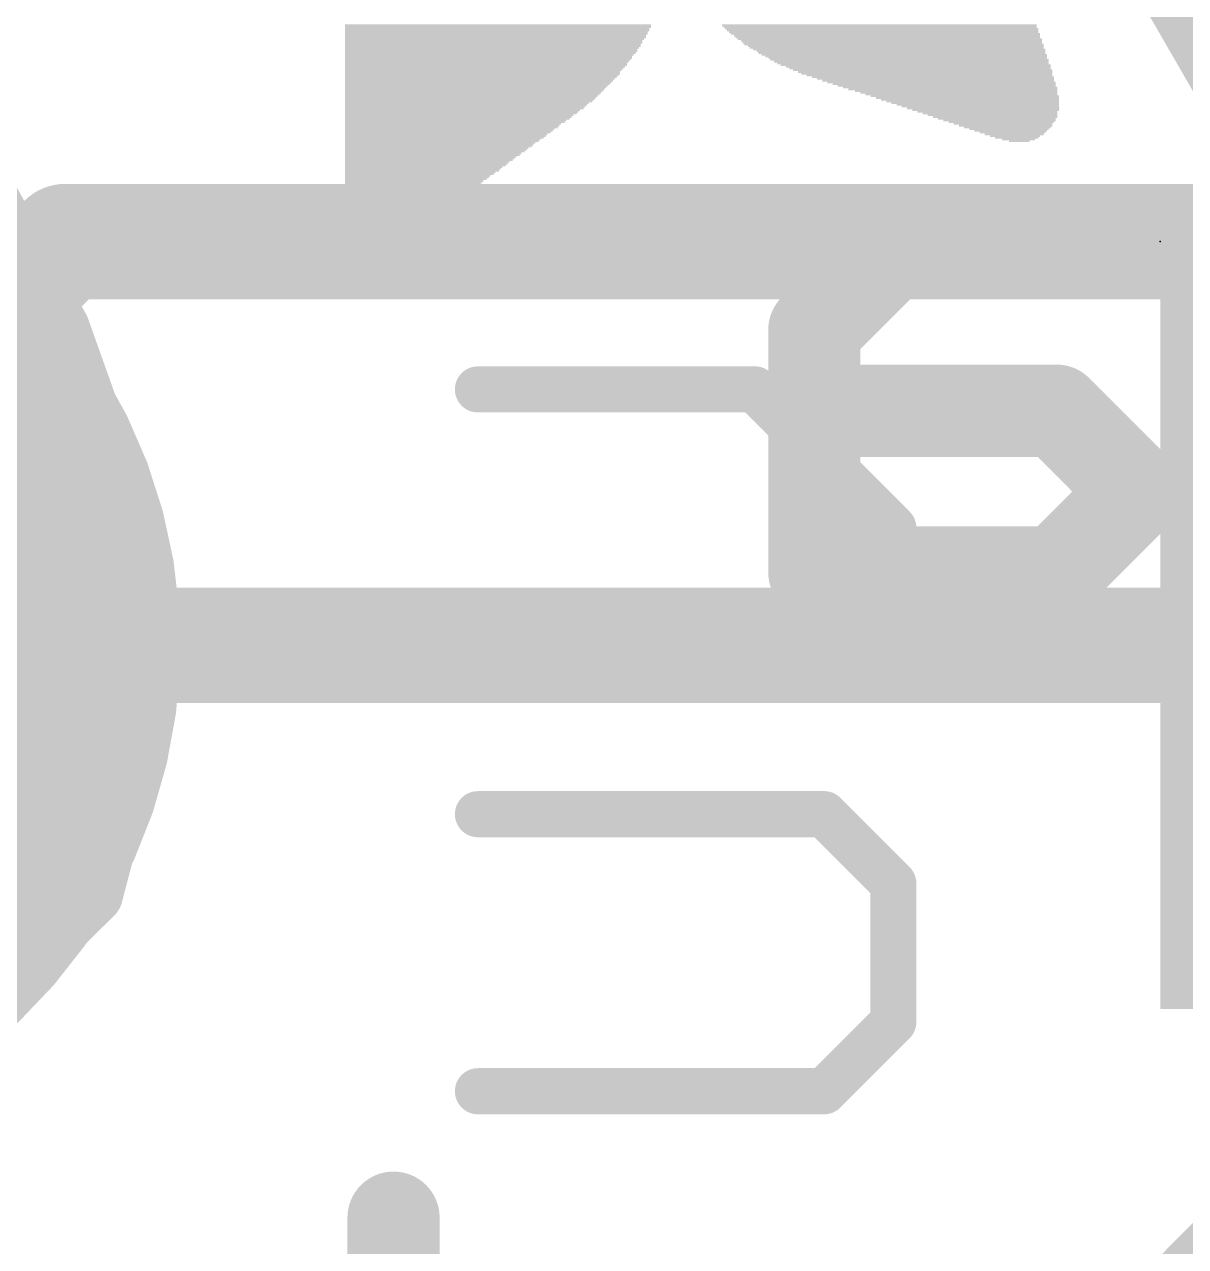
# Model space of a CAD drawing. Extents: x -7 to 7, y -7.1 to 7.
# Drawn here: x -4.154 to -1.595, y 1.597 to 4.288 of the extents above; entities that cross this region are included whole.
import ezdxf

# ---------------------------------------------------------------- set-up
doc = ezdxf.new("R2010")
doc.units = 0
for name, color, linetype in [('1', 12, 'CONTINUOUS'), ('16', 132, 'CONTINUOUS'), ('17', 110, 'CONTINUOUS'), ('20', 53, 'CONTINUOUS'), ('21', 40, 'CONTINUOUS'), ('22', 6, 'CONTINUOUS'), ('24', 53, 'CONTINUOUS'), ('29', 253, 'CONTINUOUS')]:
    doc.layers.add(name, color=color, linetype=linetype)

# ---------------------------------------------------------------- blocks, each defined once
blk = doc.blocks.new('RECT')
blk.add_solid([(-0.5, -0.5), (0.5, -0.5), (-0.5, 0.5), (0.5, 0.5)])
blk = doc.blocks.new('ROUNDP')
at = {"const_width": 0.5}
blk.add_lwpolyline([(0, -0.25, 1), (0, 0.25, 1), (0, -0.25)], format="xyb", dxfattribs=at)

msp = doc.modelspace()

# ---------------------------------------------------------------- linework, layer by layer
at = {"layer": '1'}
for points, const_width in [([(-4.0733, 3.6189), (-4.2539, 3.9497)], 0.127), ([(-5.8086, 3.81), (-4.1776, 3.81)], 0.127), ([(-5.8866, 3.683), (-4.1083, 3.683)], 0.127), ([(-3.9468, 3.2638), (-4.0733, 3.6189)], 0.127), ([(-5.9599, 3.556), (-4.0509, 3.556)], 0.127), ([(-6.0333, 3.429), (-4.0057, 3.429)], 0.127), ([(-6.1066, 3.302), (-3.9604, 3.302)], 0.127), ([(-3.916, 3.0399), (-3.9468, 3.2638)], 0.127), ([(-6.1696, 3.175), (-3.9346, 3.175)], 0.127), ([(-6.2261, 3.048), (-3.9172, 3.048)], 0.127), ([(-3.9148, 2.8139), (-3.916, 3.0399)], 0.127), ([(-4.953, 2.921), (-0.95, 2.921)], 0.254), ([(-6.2827, 2.921), (-3.9154, 2.921)], 0.127), ([(-6.3392, 2.794), (-3.9173, 2.794)], 0.127), ([(-3.9431, 2.5896), (-3.9148, 2.8139)], 0.127), ([(-6.3919, 2.667), (-3.9333, 2.667)], 0.127), ([(-4.0004, 2.371), (-3.9431, 2.5896)], 0.127), ([(-6.4332, 2.54), (-3.9561, 2.54)], 0.127), ([(-6.4745, 2.413), (-3.9894, 2.413)], 0.127), ([(-4.1611, 2.2121), (-4.0004, 2.371)], 0.127), ([(-6.5157, 2.286), (-4.0863, 2.286)], 0.127), ([(-4.3411, 2.0755), (-4.1611, 2.2121)], 0.127), ([(-1.27, 1.778), (-2.032, 1.016)], 0.254)]:
    msp.add_lwpolyline(points, dxfattribs=dict(at, const_width=const_width))
at = {"layer": '1', "const_width": 0.0635}
for points in [[(-4.1776, 3.7782, 1), (-4.1776, 3.8418)], [(-4.1083, 3.6513, 1), (-4.1083, 3.7148)], [(-4.0434, 3.6295, 1), (-4.1033, 3.6082)], [(-4.1012, 3.6037, 1), (-4.0455, 3.6341)], [(-4.0509, 3.5242, 1), (-4.0509, 3.5878)], [(-4.0057, 3.3973, 1), (-4.0057, 3.4608)], [(-3.9604, 3.2702, 1), (-3.9604, 3.3338)], [(-3.9153, 3.2681, 1), (-3.9782, 3.2595)], [(-3.9767, 3.2532, 1), (-3.9169, 3.2745)], [(-3.9346, 3.1433, 1), (-3.9346, 3.2068)], [(-3.8843, 3.0401, 1), (-3.9478, 3.0397)], [(-3.9172, 3.0162, 1), (-3.9172, 3.0798)], [(-3.9475, 3.0356, 1), (-3.8846, 3.0442)], [(-3.9154, 2.8893, 1), (-3.9154, 2.9528)], [(-3.8833, 2.8099, 1), (-3.9463, 2.8179)], [(-3.9173, 2.7622, 1), (-3.9173, 2.8258)], [(-3.9466, 2.8137, 1), (-3.8831, 2.8141)], [(-3.9333, 2.6353, 1), (-3.9333, 2.6988)], [(-3.9124, 2.5816, 1), (-3.9738, 2.5977)], [(-3.9746, 2.5936, 1), (-3.9116, 2.5857)], [(-3.9561, 2.5082, 1), (-3.9561, 2.5718)], [(-3.9894, 2.3813, 1), (-3.9894, 2.4448)], [(-3.978, 2.3484, 1), (-4.0227, 2.3936)], [(-4.0311, 2.379, 1), (-3.9697, 2.363)], [(-4.0863, 2.2542, 1), (-4.0863, 2.3178)], [(-4.1834, 2.2346, 1), (-4.1387, 2.1895)], [(-4.1419, 2.1868, 1), (-4.1803, 2.2374)]]:
    msp.add_lwpolyline(points, format="xyb", dxfattribs=at)
at = {"layer": '16'}
for points, const_width in [([(-4.0733, 3.6189), (-4.2539, 3.9497)], 0.127), ([(-4.953, 2.921), (-4.064, 3.81)], 0.254), ([(-4.064, 3.81), (2.667, 3.81)], 0.254), ([(-5.8086, 3.81), (-4.1776, 3.81)], 0.127), ([(-5.8866, 3.683), (-4.1083, 3.683)], 0.127), ([(-3.9468, 3.2638), (-4.0733, 3.6189)], 0.127), ([(-5.9599, 3.556), (-4.0509, 3.556)], 0.127), ([(-6.0333, 3.429), (-4.0057, 3.429)], 0.127), ([(-6.1066, 3.302), (-3.9604, 3.302)], 0.127), ([(-3.916, 3.0399), (-3.9468, 3.2638)], 0.127), ([(-6.1696, 3.175), (-3.9346, 3.175)], 0.127), ([(-6.2261, 3.048), (-3.9172, 3.048)], 0.127), ([(-3.9148, 2.8139), (-3.916, 3.0399)], 0.127), ([(-6.2827, 2.921), (-3.9154, 2.921)], 0.127), ([(-6.3392, 2.794), (-3.9173, 2.794)], 0.127), ([(-3.9431, 2.5896), (-3.9148, 2.8139)], 0.127), ([(-6.3919, 2.667), (-3.9333, 2.667)], 0.127), ([(-4.0004, 2.371), (-3.9431, 2.5896)], 0.127), ([(-6.4332, 2.54), (-3.9561, 2.54)], 0.127), ([(-6.4745, 2.413), (-3.9894, 2.413)], 0.127), ([(-4.1611, 2.2121), (-4.0004, 2.371)], 0.127), ([(-6.5157, 2.286), (-4.0863, 2.286)], 0.127), ([(-4.3411, 2.0755), (-4.1611, 2.2121)], 0.127)]:
    msp.add_lwpolyline(points, dxfattribs=dict(at, const_width=const_width))
for points, const_width in [([(-4.064, 3.8735, 1), (-4.064, 3.7465)], 0.127), ([(-4.0191, 3.7651, 1), (-4.1089, 3.8549)], 0.127), ([(-4.1776, 3.7782, 1), (-4.1776, 3.8418)], 0.0635), ([(-4.1083, 3.6513, 1), (-4.1083, 3.7148)], 0.0635), ([(-4.0434, 3.6295, 1), (-4.1033, 3.6082)], 0.0635), ([(-4.1012, 3.6037, 1), (-4.0455, 3.6341)], 0.0635), ([(-4.0509, 3.5242, 1), (-4.0509, 3.5878)], 0.0635), ([(-4.0057, 3.3973, 1), (-4.0057, 3.4608)], 0.0635), ([(-3.9604, 3.2702, 1), (-3.9604, 3.3338)], 0.0635), ([(-3.9153, 3.2681, 1), (-3.9782, 3.2595)], 0.0635), ([(-3.9767, 3.2532, 1), (-3.9169, 3.2745)], 0.0635), ([(-3.9346, 3.1433, 1), (-3.9346, 3.2068)], 0.0635), ([(-3.8843, 3.0401, 1), (-3.9478, 3.0397)], 0.0635), ([(-3.9172, 3.0162, 1), (-3.9172, 3.0798)], 0.0635), ([(-3.9475, 3.0356, 1), (-3.8846, 3.0442)], 0.0635), ([(-3.9154, 2.8893, 1), (-3.9154, 2.9528)], 0.0635), ([(-3.8833, 2.8099, 1), (-3.9463, 2.8179)], 0.0635), ([(-3.9173, 2.7622, 1), (-3.9173, 2.8258)], 0.0635), ([(-3.9466, 2.8137, 1), (-3.8831, 2.8141)], 0.0635), ([(-3.9333, 2.6353, 1), (-3.9333, 2.6988)], 0.0635), ([(-3.9124, 2.5816, 1), (-3.9738, 2.5977)], 0.0635), ([(-3.9746, 2.5936, 1), (-3.9116, 2.5857)], 0.0635), ([(-3.9561, 2.5082, 1), (-3.9561, 2.5718)], 0.0635), ([(-3.9894, 2.3813, 1), (-3.9894, 2.4448)], 0.0635), ([(-3.978, 2.3484, 1), (-4.0227, 2.3936)], 0.0635), ([(-4.0311, 2.379, 1), (-3.9697, 2.363)], 0.0635), ([(-4.0863, 2.2542, 1), (-4.0863, 2.3178)], 0.0635), ([(-4.1834, 2.2346, 1), (-4.1387, 2.1895)], 0.0635), ([(-4.1419, 2.1868, 1), (-4.1803, 2.2374)], 0.0635)]:
    msp.add_lwpolyline(points, format="xyb", dxfattribs=dict(at, const_width=const_width))
at = {"layer": '20', "const_width": 0.0254}
msp.add_lwpolyline([(0, -6.985, 1), (0, 6.985, 1), (0, -6.985)], format="xyb", dxfattribs=at)
at = {"layer": '21', "const_width": 0.1016}
for points in [[(-1.4812, 4.0732), (-1.71, 4.4695)], [(-2.5443, 3.4844), (-3.1545, 3.4844)], [(-2.2393, 3.1794), (-2.5443, 3.4844)], [(-2.5443, 2.8743), (-2.2393, 3.1794)], [(-3.1545, 2.8743), (-2.5443, 2.8743)], [(-2.3918, 2.5489), (-3.1545, 2.5489)], [(-2.2393, 2.3964), (-2.3918, 2.5489)], [(-2.2393, 2.0913), (-2.2393, 2.3964)], [(-2.3918, 1.9388), (-2.2393, 2.0913)], [(-3.1545, 1.9388), (-2.3918, 1.9388)]]:
    msp.add_lwpolyline(points, dxfattribs=at)
at = {"layer": '21', "const_width": 0.0508}
for points in [[(-3.1545, 3.5098, 1), (-3.1545, 3.459)], [(-2.5264, 3.5024, 1), (-2.5623, 3.4665)], [(-2.5443, 3.459, 1), (-2.5443, 3.5098)], [(-2.2213, 3.1614, 1), (-2.2572, 3.1973)], [(-2.2572, 3.1614, 1), (-2.2213, 3.1973)], [(-3.1545, 2.8997, 1), (-3.1545, 2.8489)], [(-2.5623, 2.8923, 1), (-2.5264, 2.8563)], [(-2.5443, 2.8489, 1), (-2.5443, 2.8997)], [(-3.1545, 2.5743, 1), (-3.1545, 2.5235)], [(-2.3738, 2.5669, 1), (-2.4098, 2.5309)], [(-2.3918, 2.5235, 1), (-2.3918, 2.5743)], [(-2.2139, 2.3964, 1), (-2.2647, 2.3964)], [(-2.2572, 2.3784, 1), (-2.2213, 2.4143)], [(-2.2213, 2.0734, 1), (-2.2572, 2.1093)], [(-2.2647, 2.0913, 1), (-2.2139, 2.0913)], [(-3.1545, 1.9642, 1), (-3.1545, 1.9134)], [(-2.4098, 1.9567, 1), (-2.3738, 1.9208)], [(-2.3918, 1.9134, 1), (-2.3918, 1.9642)]]:
    msp.add_lwpolyline(points, format="xyb", dxfattribs=at)
at = {"layer": '22', "const_width": 0.2032}
for points in [[(-2.2353, 3.7934), (-2.4133, 3.6155)], [(-1.8794, 3.7934), (-2.2353, 3.7934)], [(-2.4133, 3.6155), (-2.4133, 3.0816)], [(-1.8794, 3.4375), (-2.4133, 3.4375)], [(-1.7015, 3.2595), (-1.8794, 3.4375)], [(-1.8794, 3.0816), (-1.7015, 3.2595)], [(-2.4133, 3.0816), (-1.8794, 3.0816)], [(-3.3405, 1.6603), (-3.3405, 1.4823)]]:
    msp.add_lwpolyline(points, dxfattribs=at)
at = {"layer": '22', "const_width": 0.1016}
for points in [[(-2.2353, 3.8442, 1), (-2.2353, 3.7426)], [(-2.1994, 3.7575, 1), (-2.2713, 3.8293)], [(-1.8794, 3.7426, 1), (-1.8794, 3.8442)], [(-2.3625, 3.6155, 1), (-2.4641, 3.6155)], [(-2.4492, 3.6514, 1), (-2.3774, 3.5795)], [(-2.4133, 3.4883, 1), (-2.4133, 3.3867)], [(-1.8435, 3.4734, 1), (-1.9154, 3.4016)], [(-1.8794, 3.3867, 1), (-1.8794, 3.4883)], [(-1.6656, 3.2236, 1), (-1.7374, 3.2955)], [(-1.7374, 3.2236, 1), (-1.6656, 3.2955)], [(-2.4133, 3.1324, 1), (-2.4133, 3.0308)], [(-1.8794, 3.0308, 1), (-1.8794, 3.1324)], [(-1.9154, 3.1175, 1), (-1.8435, 3.0457)], [(-2.4641, 3.0816, 1), (-2.3625, 3.0816)], [(-3.2897, 1.6603, 1), (-3.3913, 1.6603)]]:
    msp.add_lwpolyline(points, format="xyb", dxfattribs=at)
at = {"layer": '24'}
msp.add_point((-1.651, 3.81), dxfattribs=at)
at = {"layer": '29', "const_width": 0.127}
for points in [[(-4.0733, 3.6189), (-4.2539, 3.9497)], [(-5.8086, 3.81), (-4.1776, 3.81)], [(-5.8866, 3.683), (-4.1083, 3.683)], [(-3.9468, 3.2638), (-4.0733, 3.6189)], [(-5.9599, 3.556), (-4.0509, 3.556)], [(-6.0333, 3.429), (-4.0057, 3.429)], [(-6.1066, 3.302), (-3.9604, 3.302)], [(-3.916, 3.0399), (-3.9468, 3.2638)], [(-6.1696, 3.175), (-3.9346, 3.175)], [(-6.2261, 3.048), (-3.9172, 3.048)], [(-3.9148, 2.8139), (-3.916, 3.0399)], [(-6.2827, 2.921), (-3.9154, 2.921)], [(-6.3392, 2.794), (-3.9173, 2.794)], [(-3.9431, 2.5896), (-3.9148, 2.8139)], [(-6.3919, 2.667), (-3.9333, 2.667)], [(-4.0004, 2.371), (-3.9431, 2.5896)], [(-6.4332, 2.54), (-3.9561, 2.54)], [(-6.4745, 2.413), (-3.9894, 2.413)], [(-4.1611, 2.2121), (-4.0004, 2.371)], [(-6.5157, 2.286), (-4.0863, 2.286)], [(-4.3411, 2.0755), (-4.1611, 2.2121)]]:
    msp.add_lwpolyline(points, dxfattribs=at)
at = {"layer": '29', "const_width": 0.0635}
for points in [[(-4.1776, 3.7782, 1), (-4.1776, 3.8418)], [(-4.1083, 3.6513, 1), (-4.1083, 3.7148)], [(-4.0434, 3.6295, 1), (-4.1033, 3.6082)], [(-4.1012, 3.6037, 1), (-4.0455, 3.6341)], [(-4.0509, 3.5242, 1), (-4.0509, 3.5878)], [(-4.0057, 3.3973, 1), (-4.0057, 3.4608)], [(-3.9604, 3.2702, 1), (-3.9604, 3.3338)], [(-3.9153, 3.2681, 1), (-3.9782, 3.2595)], [(-3.9767, 3.2532, 1), (-3.9169, 3.2745)], [(-3.9346, 3.1433, 1), (-3.9346, 3.2068)], [(-3.8843, 3.0401, 1), (-3.9478, 3.0397)], [(-3.9172, 3.0162, 1), (-3.9172, 3.0798)], [(-3.9475, 3.0356, 1), (-3.8846, 3.0442)], [(-3.9154, 2.8893, 1), (-3.9154, 2.9528)], [(-3.8833, 2.8099, 1), (-3.9463, 2.8179)], [(-3.9173, 2.7622, 1), (-3.9173, 2.8258)], [(-3.9466, 2.8137, 1), (-3.8831, 2.8141)], [(-3.9333, 2.6353, 1), (-3.9333, 2.6988)], [(-3.9124, 2.5816, 1), (-3.9738, 2.5977)], [(-3.9746, 2.5936, 1), (-3.9116, 2.5857)], [(-3.9561, 2.5082, 1), (-3.9561, 2.5718)], [(-3.9894, 2.3813, 1), (-3.9894, 2.4448)], [(-3.978, 2.3484, 1), (-4.0227, 2.3936)], [(-4.0311, 2.379, 1), (-3.9697, 2.363)], [(-4.0863, 2.2542, 1), (-4.0863, 2.3178)], [(-4.1834, 2.2346, 1), (-4.1387, 2.1895)], [(-4.1419, 2.1868, 1), (-4.1803, 2.2374)]]:
    msp.add_lwpolyline(points, format="xyb", dxfattribs=at)

# ---------------------------------------------------------------- block references
at = {"layer": '1', "xscale": 1.3, "yscale": 1.5}
msp.add_blockref('RECT', (-0.95, 2.921), dxfattribs=at)
at = {"layer": '17', "xscale": 2.1844, "yscale": 2.1844, "rotation": 60}
msp.add_blockref('ROUNDP', (-4.953, 2.921), dxfattribs=at)
msp.add_blockref('ROUNDP', (-4.953, 2.921), dxfattribs=at)
at = {"layer": '22', "rotation": 180}
for p, xscale, yscale in [((-3.1102, 4.2862), 0.6744, 0.0039), ((-3.1102, 4.2824), 0.6744, 0.0038), ((-3.1122, 4.2786), 0.6705, 0.0038), ((-2.2701, 4.2862), 0.6934, 0.0039), ((-2.2682, 4.2824), 0.6896, 0.0038), ((-2.2644, 4.2786), 0.6896, 0.0038), ((-3.1122, 4.2748), 0.6705, 0.0038), ((-3.1141, 4.271), 0.6667, 0.0038), ((-3.1141, 4.2672), 0.6667, 0.0038), ((-3.116, 4.2634), 0.6629, 0.0038), ((-3.116, 4.2596), 0.6629, 0.0038), ((-3.1179, 4.2558), 0.6591, 0.0038), ((-3.1198, 4.252), 0.6553, 0.0038), ((-2.2625, 4.2748), 0.6858, 0.0038), ((-2.2606, 4.271), 0.682, 0.0038), ((-2.2568, 4.2672), 0.682, 0.0038), ((-2.253, 4.2634), 0.6744, 0.0038), ((-2.2511, 4.2596), 0.6706, 0.0038), ((-2.2473, 4.2558), 0.6705, 0.0038), ((-2.2435, 4.252), 0.6629, 0.0038), ((-3.1236, 4.2367), 0.6477, 0.0038), ((-3.1255, 4.2329), 0.6439, 0.0038), ((-3.1255, 4.2291), 0.6439, 0.0038), ((-3.1274, 4.2253), 0.6401, 0.0038), ((-3.1198, 4.2481), 0.6553, 0.0039), ((-3.1217, 4.2443), 0.6515, 0.0038), ((-3.1217, 4.2405), 0.6515, 0.0038), ((-2.2416, 4.2481), 0.6591, 0.0039), ((-2.2378, 4.2443), 0.6591, 0.0038), ((-2.234, 4.2405), 0.6515, 0.0038), ((-2.2321, 4.2367), 0.6477, 0.0038), ((-2.2264, 4.2329), 0.6439, 0.0038), ((-2.2225, 4.2291), 0.6362, 0.0038), ((-2.2206, 4.2253), 0.6324, 0.0038), ((-3.1293, 4.2215), 0.6363, 0.0038), ((-3.1312, 4.2177), 0.6324, 0.0038), ((-3.1312, 4.2139), 0.6324, 0.0038), ((-3.1331, 4.21), 0.6286, 0.0039), ((-3.135, 4.2062), 0.6248, 0.0038), ((-3.1369, 4.2024), 0.621, 0.0038), ((-3.1369, 4.1986), 0.621, 0.0038), ((-2.2149, 4.2215), 0.6286, 0.0038), ((-2.2111, 4.2177), 0.621, 0.0038), ((-2.2073, 4.2139), 0.6134, 0.0038), ((-2.2035, 4.21), 0.6135, 0.0039), ((-2.1996, 4.2062), 0.6058, 0.0038), ((-2.1958, 4.2024), 0.5982, 0.0038), ((-2.1901, 4.1986), 0.5944, 0.0038), ((-3.1388, 4.1948), 0.6172, 0.0038), ((-3.1407, 4.191), 0.6134, 0.0038), ((-3.1426, 4.1872), 0.6096, 0.0038), ((-3.1445, 4.1834), 0.6058, 0.0038), ((-3.1445, 4.1796), 0.6058, 0.0038), ((-3.1464, 4.1758), 0.602, 0.0038), ((-3.1483, 4.1719), 0.5982, 0.0039), ((-2.1844, 4.1948), 0.583, 0.0038), ((-2.1806, 4.191), 0.5753, 0.0038), ((-2.1749, 4.1872), 0.5715, 0.0038), ((-2.1692, 4.1834), 0.5601, 0.0038), ((-2.1654, 4.1796), 0.5525, 0.0038), ((-2.1596, 4.1758), 0.541, 0.0038), ((-2.152, 4.1719), 0.5334, 0.0039), ((-3.1598, 4.1491), 0.5753, 0.0038), ((-3.1617, 4.1453), 0.5715, 0.0038), ((-3.1503, 4.1681), 0.5943, 0.0038), ((-3.1522, 4.1643), 0.5905, 0.0038), ((-3.1541, 4.1605), 0.5867, 0.0038), ((-3.156, 4.1567), 0.5829, 0.0038), ((-3.1579, 4.1529), 0.5791, 0.0038), ((-2.1463, 4.1681), 0.522, 0.0038), ((-2.1406, 4.1643), 0.5106, 0.0038), ((-2.133, 4.1605), 0.5029, 0.0038), ((-2.1273, 4.1567), 0.4915, 0.0038), ((-2.1216, 4.1529), 0.4801, 0.0038), ((-2.1139, 4.1491), 0.4724, 0.0038), ((-2.1082, 4.1453), 0.461, 0.0038), ((-3.1636, 4.1415), 0.5677, 0.0038), ((-3.1655, 4.1377), 0.5639, 0.0038), ((-3.1674, 4.1338), 0.5601, 0.0039), ((-3.1693, 4.13), 0.5562, 0.0038), ((-3.1712, 4.1262), 0.5524, 0.0038), ((-3.1731, 4.1224), 0.5486, 0.0038), ((-3.175, 4.1186), 0.5448, 0.0038), ((-2.1006, 4.1415), 0.4458, 0.0038), ((-2.0949, 4.1377), 0.4343, 0.0038), ((-2.0892, 4.1338), 0.4229, 0.0039), ((-2.0816, 4.13), 0.4153, 0.0038), ((-2.0758, 4.1262), 0.4038, 0.0038), ((-2.0701, 4.1224), 0.3924, 0.0038), ((-2.0644, 4.1186), 0.381, 0.0038), ((-3.1788, 4.1148), 0.5372, 0.0038), ((-3.1807, 4.111), 0.5334, 0.0038), ((-3.1826, 4.1072), 0.5296, 0.0038), ((-3.1845, 4.1034), 0.5258, 0.0038), ((-3.1884, 4.0996), 0.5181, 0.0038), ((-3.1903, 4.0957), 0.5143, 0.0039), ((-3.1922, 4.0919), 0.5105, 0.0038), ((-2.0587, 4.1148), 0.3696, 0.0038), ((-2.053, 4.111), 0.3581, 0.0038), ((-2.0473, 4.1072), 0.3467, 0.0038), ((-2.0415, 4.1034), 0.3353, 0.0038), ((-2.0358, 4.0996), 0.3238, 0.0038), ((-2.032, 4.0957), 0.3086, 0.0039), ((-2.0263, 4.0919), 0.2972, 0.0038), ((-3.196, 4.0881), 0.5029, 0.0038), ((-3.1979, 4.0843), 0.4991, 0.0038), ((-3.1998, 4.0805), 0.4953, 0.0038), ((-3.2036, 4.0767), 0.4877, 0.0038), ((-3.2055, 4.0729), 0.4839, 0.0038), ((-3.2093, 4.0691), 0.4762, 0.0038), ((-3.2112, 4.0653), 0.4724, 0.0038), ((-2.0206, 4.0881), 0.2857, 0.0038), ((-2.0149, 4.0843), 0.2743, 0.0038), ((-2.0111, 4.0805), 0.2591, 0.0038), ((-2.0053, 4.0767), 0.2477, 0.0038), ((-2.0015, 4.0729), 0.2324, 0.0038), ((-1.9977, 4.0691), 0.2172, 0.0038), ((-1.992, 4.0653), 0.2058, 0.0038), ((-3.2265, 4.0424), 0.4419, 0.0038), ((-3.2284, 4.0386), 0.4381, 0.0038), ((-3.2131, 4.0615), 0.4686, 0.0038), ((-3.2169, 4.0576), 0.461, 0.0039), ((-3.2188, 4.0538), 0.4572, 0.0038), ((-3.2207, 4.05), 0.4534, 0.0038), ((-3.2245, 4.0462), 0.4458, 0.0038), ((-1.9882, 4.0615), 0.1905, 0.0038), ((-1.9844, 4.0576), 0.1753, 0.0039), ((-1.9806, 4.0538), 0.16, 0.0038), ((-1.9768, 4.05), 0.1447, 0.0038), ((-1.973, 4.0462), 0.1295, 0.0038), ((-1.9711, 4.0424), 0.1105, 0.0038), ((-1.9673, 4.0386), 0.0953, 0.0038), ((-3.2322, 4.0348), 0.4305, 0.0038), ((-3.2341, 4.031), 0.4267, 0.0038), ((-3.2379, 4.0272), 0.4191, 0.0038), ((-3.2398, 4.0234), 0.4153, 0.0038), ((-3.2417, 4.0196), 0.4115, 0.0039), ((-3.2455, 4.0157), 0.4038, 0.0038), ((-3.2474, 4.0119), 0.4, 0.0038), ((-1.9634, 4.0348), 0.0724, 0.0038), ((-1.9616, 4.031), 0.0457, 0.0038), ((-3.2665, 3.9853), 0.3619, 0.0038), ((-3.2684, 3.9815), 0.3581, 0.0039), ((-3.2493, 4.0081), 0.3962, 0.0038), ((-3.2531, 4.0043), 0.3886, 0.0038), ((-3.255, 4.0005), 0.3848, 0.0038), ((-3.2588, 3.9967), 0.3772, 0.0038), ((-3.2607, 3.9929), 0.3734, 0.0038), ((-3.2626, 3.9891), 0.3696, 0.0038), ((-3.2703, 3.9776), 0.3543, 0.0038), ((-3.2741, 3.9738), 0.3467, 0.0038), ((-3.276, 3.97), 0.3429, 0.0038), ((-3.2779, 3.9662), 0.3391, 0.0038), ((-3.2816, 3.9624), 0.3315, 0.0038), ((-3.2836, 3.9586), 0.3276, 0.0038), ((-3.2874, 3.9548), 0.32, 0.0038), ((-3.3027, 3.9319), 0.2895, 0.0038), ((-3.3046, 3.9281), 0.2857, 0.0038), ((-3.2893, 3.951), 0.3162, 0.0038), ((-3.2912, 3.9472), 0.3124, 0.0038), ((-3.295, 3.9434), 0.3048, 0.0039), ((-3.2969, 3.9395), 0.301, 0.0038), ((-3.2988, 3.9357), 0.2972, 0.0038), ((-3.3065, 3.9243), 0.2819, 0.0038), ((-3.3103, 3.9205), 0.2743, 0.0038), ((-3.3122, 3.9167), 0.2705, 0.0038), ((-3.3159, 3.9129), 0.2629, 0.0038), ((-3.3178, 3.9091), 0.2591, 0.0038), ((-3.3197, 3.9053), 0.2553, 0.0039), ((-3.3236, 3.9014), 0.2476, 0.0038), ((-3.3255, 3.8976), 0.2438, 0.0038), ((-3.3274, 3.8938), 0.24, 0.0038), ((-3.3312, 3.89), 0.2324, 0.0038), ((-3.3389, 3.8748), 0.2095, 0.0038), ((-3.3312, 3.8862), 0.2248, 0.0038), ((-3.3331, 3.8824), 0.221, 0.0038), ((-3.3369, 3.8786), 0.2134, 0.0038), ((-3.3427, 3.871), 0.2019, 0.0038), ((-3.3427, 3.8672), 0.1943, 0.0039), ((-3.3446, 3.8633), 0.1905, 0.0038), ((-3.3484, 3.8595), 0.1829, 0.0038), ((-3.3484, 3.8557), 0.1753, 0.0038), ((-3.3502, 3.8519), 0.1715, 0.0038), ((-3.3522, 3.8481), 0.16, 0.0038), ((-3.3522, 3.8443), 0.1524, 0.0038), ((-3.356, 3.8405), 0.1448, 0.0038), ((-3.356, 3.8367), 0.1372, 0.0038), ((-3.3559, 3.8329), 0.1295, 0.0038), ((-3.3559, 3.8291), 0.1143, 0.0039), ((-3.3579, 3.8252), 0.1029, 0.0038), ((-3.356, 3.8214), 0.0914, 0.0038), ((-3.356, 3.8176), 0.0762, 0.0038), ((-3.3579, 3.8138), 0.0572, 0.0038), ((-3.3579, 3.81), 0.0343, 0.0038)]:
    msp.add_blockref('RECT', p, dxfattribs=dict(at, xscale=xscale, yscale=yscale))
at = {"layer": '29', "xscale": 2.286, "yscale": 2.286, "rotation": 60}
msp.add_blockref('ROUNDP', (-4.953, 2.921), dxfattribs=at)
at = {"layer": '29', "xscale": 1.4016, "yscale": 1.6016}
msp.add_blockref('RECT', (-0.95, 2.921), dxfattribs=at)

doc.saveas('drawing.dxf')
